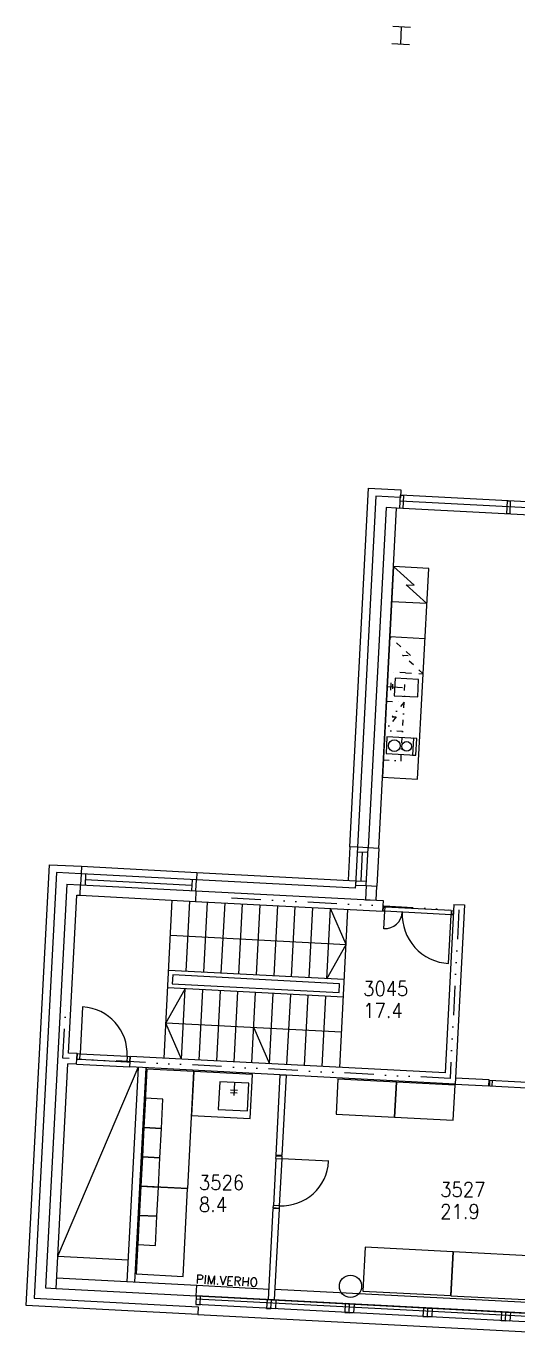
# Model space of a CAD drawing. Extents: x -405 to 153753, y -2585 to 66147.
# Drawn here: x 48904 to 57285, y 36790 to 59148 of the extents above; entities that cross this region are included whole.
import ezdxf

# ---------------------------------------------------------------- set-up
doc = ezdxf.new("R2010")
doc.units = 0
doc.header["$LTSCALE"] = 100
doc.header["$MEASUREMENT"] = 0
for name, pattern in [('KEL', [2.25, 1, -1.25]), ('PALOALUE', [13, 5, -2, 0, -2, 0, -2, 0, -2]), ('PKL', [3, 1, -1, 0, -1])]:
    doc.linetypes.add(name, pattern=pattern)
doc.layers.get('0').update_dxf_attribs({"linetype": 'CONTINUOUS'})
for name, color, linetype in [('ART1100T0', 7, 'CONTINUOUS'), ('ART1100T3', 7, 'CONTINUOUS'), ('ART1100TB', 7, 'CONTINUOUS'), ('M00402', 8, 'CONTINUOUS'), ('M06001', 7, 'CONTINUOUS'), ('M06037', 8, 'CONTINUOUS'), ('M06051', 3, 'CONTINUOUS'), ('m06080', 8, 'CONTINUOUS'), ('M06081', 8, 'CONTINUOUS'), ('PALOOS', 1, 'PALOALUE')]:
    doc.layers.add(name, color=color, linetype=linetype)
doc.styles.add('ROMANS', font='romans.shx')
doc.styles.get("Standard").update_dxf_attribs({"font": 'simplex.shx'})

# ---------------------------------------------------------------- blocks, each defined once
blk = doc.blocks.new('K1X1')
at = {"linetype": 'ByBlock'}
blk.add_lwpolyline([(1, 0), (1, 1), (0, 1), (0, 0)], close=True, dxfattribs=at)
blk = doc.blocks.new('aioa_huone')
at = {"layer": 'ART1100T0', "width": 0.9}
blk.add_attdef('HNENUM', (56, 73), '', height=250, dxfattribs=at)
at = {"layer": 'ART1100T3', "width": 0.9}
blk.add_attdef('HNEALA', (56, -302), '', height=250, dxfattribs=at)

msp = doc.modelspace()

# ---------------------------------------------------------------- linework, layer by layer
at = {"layer": 'M00402'}
for p, q in [((49443, 38163), (50814, 41385)), ((49760, 41441), (50669, 41393)), ((49443, 38163), (50642, 38100))]:
    msp.add_line(p, q, dxfattribs=at)
at = {"layer": 'M06001'}
for p, q in [((55154, 59148), (55454, 59132)), ((55289, 58840), (55304, 59140)), ((55438, 58832), (55139, 58848)), ((49847, 44816), (49840, 44686)), ((49847, 44816), (51814, 44713)), ((49596, 44513), (49831, 44501)), ((49821, 44321), (49831, 44501)), ((49915, 44682), (49906, 44497)), ((49910, 44590), (51728, 44494)), ((51733, 44587), (51723, 44402)), ((51814, 44713), (51808, 44583)), ((49766, 44324), (49821, 44321)), ((49821, 44321), (51788, 44218)), ((51798, 44398), (51788, 44218)), ((51798, 44398), (54989, 44231)), ((51788, 44218), (54979, 44051)), ((54989, 44231), (54979, 44051)), ((56197, 44167), (56046, 41291)), ((56197, 44167), (56377, 44158)), ((56377, 44158), (56217, 41102)), ((49770, 41620), (49625, 41628)), ((49760, 41441), (49770, 41620)), ((49760, 41441), (49616, 41448)), ((50814, 41385), (50622, 37730)), ((50669, 41393), (50679, 41573)), ((56217, 41102), (50669, 41393)), ((56046, 41291), (50679, 41573)), ((50944, 41379), (50752, 37724)), ((53263, 39880), (53164, 39885)), ((53216, 38971), (53116, 38977)), ((49424, 37793), (51811, 37668)), ((49415, 37613), (51801, 37488)), ((51801, 37488), (51811, 37668)), ((51811, 37668), (53044, 37603)), ((59156, 37283), (53144, 37598)), ((51799, 37438), (59144, 37053)), ((59146, 37103), (51801, 37488)), ((51830, 37171), (59110, 36790))]:
    msp.add_line(p, q, dxfattribs=at)
at = {"layer": 'M06001', "linetype": 'Continuous'}
for p, q in [((54421, 45147), (54391, 44578)), ((54551, 45140), (54421, 45147)), ((54547, 45065), (54731, 45055)), ((54613, 44566), (54639, 45060)), ((54915, 45121), (54735, 45130)), ((54915, 45121), (54881, 44477)), ((54521, 44571), (54705, 44561)), ((54702, 44486), (54881, 44477))]:
    msp.add_line(p, q, dxfattribs=at)
at = {"layer": 'M06001'}
for points in [[(67217, 58020), (66813, 50320), (55219, 50928)], [(67094, 57971), (66700, 50446), (55281, 51045)], [(66994, 57976), (66605, 50551), (55286, 51145)], [(54421, 45147), (54742, 51268), (55291, 51240), (55284, 51110), (54865, 51132), (54551, 45140)], [(54915, 45121), (55219, 50928), (55040, 50937), (54735, 45130)], [(51837, 37301), (51830, 37171), (48904, 37325), (49298, 44844), (49847, 44816)], [(49840, 44686), (49421, 44708), (49040, 37448), (51837, 37301)], [(49596, 44513), (49596, 44513), (49596, 44513), (49235, 37623), (49415, 37613), (49616, 41448)], [(51814, 44713), (54521, 44571), (54514, 44441), (51808, 44583)], [(49625, 41628), (49766, 44324)], [(54702, 44486), (54689, 44246), (54869, 44237), (54881, 44477)], [(53164, 39885), (53236, 41258), (53335, 41253), (53263, 39880)], [(53216, 38971), (53134, 37418), (53035, 37424), (53116, 38977)], [(51801, 37488), (59146, 37103), (59138, 36954), (51793, 37339)]]:
    msp.add_lwpolyline(points, dxfattribs=at)
for points in [[(55274, 50925), (55286, 51145), (55336, 51142), (55324, 50922)], [(57097, 50829), (57108, 51049), (57158, 51047), (57147, 50827)], [(49831, 44501), (51798, 44398), (51808, 44583), (49840, 44686)], [(56217, 41102), (56791, 41072), (56796, 41172), (56222, 41202)], [(51793, 37339), (51868, 37335), (51876, 37484), (51801, 37488)], [(53002, 37275), (53077, 37271), (53085, 37421), (53010, 37425)], [(53152, 37267), (53077, 37271), (53085, 37421), (53159, 37417)], [(54335, 37205), (54410, 37201), (54418, 37351), (54343, 37355)], [(54485, 37198), (54410, 37201), (54418, 37351), (54493, 37347)], [(55668, 37135), (55743, 37132), (55751, 37281), (55676, 37285)], [(55818, 37128), (55743, 37132), (55751, 37281), (55826, 37277)], [(57001, 37066), (57076, 37062), (57084, 37211), (57009, 37215)], [(57151, 37058), (57076, 37062), (57084, 37211), (57159, 37208)]]:
    msp.add_lwpolyline(points, close=True, dxfattribs=at)
at = {"layer": 'M06001', "linetype": 'Continuous'}
msp.add_lwpolyline([(54517, 44496), (54702, 44486), (54735, 45130), (54551, 45140)], close=True, dxfattribs=at)
at = {"layer": 'M06001'}
msp.add_circle((54433, 37651), 190, dxfattribs=at)
at = {"layer": 'M06037'}
for p, q in [((51253, 41543), (51394, 44239)), ((51631, 43025), (51694, 44223)), ((51930, 43009), (51993, 44207)), ((52230, 42993), (52293, 44192)), ((52530, 42978), (52592, 44176)), ((52829, 42962), (52892, 44160)), ((53129, 42946), (53192, 44145)), ((53428, 42931), (53491, 44129)), ((53728, 42915), (53791, 44113)), ((54028, 42899), (54090, 44098)), ((54249, 41386), (54390, 44082)), ((51363, 43640), (54359, 43483)), ((54327, 42884), (51331, 43041)), ((54311, 42584), (51316, 42741)), ((51552, 41527), (51615, 42725)), ((51852, 41511), (51915, 42710)), ((52152, 41495), (52214, 42694)), ((52451, 41480), (52514, 42678)), ((52751, 41464), (52813, 42662)), ((53050, 41448), (53113, 42647)), ((53350, 41433), (53413, 42631)), ((53649, 41417), (53712, 42615)), ((53949, 41401), (54012, 42600)), ((54280, 41985), (51284, 42142)), ((52782, 42063), (53050, 41448))]:
    msp.add_line(p, q, dxfattribs=at)
for points in [[(54028, 42899), (54359, 43483), (54090, 44098)], [(51552, 41527), (51284, 42142), (51615, 42725)]]:
    msp.add_lwpolyline(points, dxfattribs=at)
msp.add_lwpolyline([(51394, 42812), (54240, 42663), (54248, 42813), (51402, 42962)], close=True, dxfattribs=at)
at = {"layer": 'M06051'}
for p, q in [((54989, 44050), (54993, 44120)), ((55019, 44049), (54989, 44050)), ((54993, 44120), (55022, 44119)), ((55003, 43752), (55019, 44049)), ((55019, 44049), (55022, 44119)), ((56148, 43990), (55019, 44049)), ((56151, 44060), (55022, 44119)), ((56151, 44060), (56148, 43990)), ((56151, 44060), (56181, 44058)), ((56181, 44058), (56177, 43988)), ((56104, 43158), (56148, 43990)), ((56177, 43988), (56148, 43990)), ((49866, 42417), (49824, 41617)), ((49775, 41520), (49780, 41620)), ((49780, 41620), (49824, 41617)), ((49819, 41518), (49824, 41617)), ((49824, 41617), (50624, 41576)), ((49819, 41518), (49775, 41520)), ((50619, 41476), (49819, 41518)), ((50624, 41576), (50619, 41476)), ((50663, 41473), (50619, 41476)), ((50624, 41576), (50669, 41573)), ((50669, 41573), (50663, 41473)), ((56805, 41163), (56801, 41072)), ((57654, 41119), (56805, 41163)), ((56851, 41069), (56855, 41161)), ((56801, 41072), (57650, 41027)), ((53161, 39831), (53119, 39031)), ((53161, 39831), (53163, 39875)), ((53161, 39831), (53261, 39826)), ((53163, 39875), (53263, 39870)), ((53261, 39826), (53219, 39026)), ((53263, 39870), (53261, 39826)), ((54061, 39784), (53261, 39826)), ((53117, 38987), (53119, 39031)), ((53216, 38981), (53117, 38987)), ((53219, 39026), (53119, 39031)), ((53219, 39026), (53216, 38981))]:
    msp.add_line(p, q, dxfattribs=at)
for centre, major_axis, start_param, end_param in [((55019, 44049), (210, 210), 3.874631, 5.445427), ((56148, 43990), (-589, 589), 0.733038, 2.303835), ((49824, 41617), (-566, 566), 3.874631, 5.445427), ((53261, 39826), (566, 566), 3.874631, 5.445427)]:
    msp.add_ellipse(centre, major_axis=major_axis, ratio=1, start_param=start_param, end_param=end_param, dxfattribs=at)
at = {"layer": 'm06080'}
for p, q in [((55521, 49610), (55167, 49929)), ((55735, 49299), (55381, 49618)), ((55381, 49618), (55521, 49610)), ((55735, 49299), (55136, 49330)), ((55703, 48699), (55104, 48731)), ((55060, 47882), (55318, 47869)), ((55120, 47819), (55127, 47948)), ((55153, 47843), (55157, 47922))]:
    msp.add_line(p, q, dxfattribs=at)
at = {"layer": 'm06080', "linetype": 'KEL'}
for p, q in [((55458, 48412), (55104, 48731)), ((55672, 48100), (55318, 48419)), ((55318, 48419), (55458, 48412)), ((55372, 48116), (55672, 48100))]:
    msp.add_line(p, q, dxfattribs=at)
at = {"layer": 'm06080', "linetype": 'PKL'}
for p, q in [((55372, 48116), (55073, 48132)), ((55294, 46618), (55372, 48116)), ((55047, 47632), (55346, 47617)), ((55346, 47617), (55142, 47368)), ((55213, 47364), (55020, 47133)), ((55142, 47368), (55213, 47364)), ((55320, 47117), (55020, 47133)), ((54994, 46634), (55294, 46618))]:
    msp.add_line(p, q, dxfattribs=at)
at = {"layer": 'm06080'}
for points in [[(55578, 46303), (55766, 49898), (55167, 49929), (54979, 46334)], [(55580, 47705), (55595, 48004), (55196, 48025), (55180, 47726)], [(55549, 46711), (55564, 46998), (55055, 47025), (55040, 46738)], [(55549, 46711), (55564, 46998), (55506, 47002), (55491, 46714)]]:
    msp.add_lwpolyline(points, close=True, dxfattribs=at)
for centre, radius in [((55181, 46874), 100), ((55392, 46861), 82.7)]:
    msp.add_circle(centre, radius, dxfattribs=at)
at = {"layer": 'M06081'}
for p, q in [((52203, 41142), (52178, 40668)), ((52702, 41116), (52203, 41142)), ((52384, 40956), (52503, 40950)), ((52386, 41001), (52506, 40995)), ((52453, 41129), (52441, 40908)), ((52678, 40642), (52702, 41116)), ((52178, 40668), (52678, 40642))]:
    msp.add_line(p, q, dxfattribs=at)
at = {"layer": 'PALOOS'}
msp.add_lwpolyline([(52404, 44276), (56282, 44073), (56131, 41197), (49530, 41543), (49587, 42631)], dxfattribs=at)

# ---------------------------------------------------------------- block references
at = {"layer": 'ART1100TB'}
for p, values in [((54592, 42531), {'HNENUM': '3045', 'HNEALA': '17.4'}), ((51792, 39222), {'HNENUM': '3526', 'HNEALA': '8.4'}), ((55906, 39103), {'HNENUM': '3527', 'HNEALA': '21.9'})]:
    msp.add_blockref('aioa_huone', p, dxfattribs=at).add_auto_attribs(values)
at = {"layer": 'm06080'}
for p, xscale, yscale, rotation in [((50858, 39360), 800, 2000, 357.0000000000618), ((51722, 40567), 1000, 750, 357.0000000000618), ((54187, 40588), 1000, 600, 357.0000000000613), ((55185, 40535), 1000, 600, 357.0000000000613), ((50779, 37862), 800, 1500, 357.0000000000618), ((54644, 37570), 1500, 750, 357.0000000000613), ((56142, 37491), 1500, 750, 357.0000000000613)]:
    msp.add_blockref('K1X1', p, dxfattribs=dict(at, xscale=xscale, yscale=yscale, rotation=rotation))
at = {"layer": 'm06080', "linetype": 'PKL', "xscale": 300, "yscale": 500, "rotation": 357.0000000000614}
for p in [(50910, 40359), (50884, 39860), (50858, 39360), (50832, 38861), (50806, 38362)]:
    msp.add_blockref('K1X1', p, dxfattribs=at)

# ---------------------------------------------------------------- texts
at = {"layer": 'M06001', "insert": (51799, 37849), "char_height": 150, "width": 2016.77, "attachment_point": 1, "rotation": 357, "style": 'ROMANS'}
msp.add_mtext('PIM.VERHO', dxfattribs=at)

doc.saveas('drawing.dxf')
